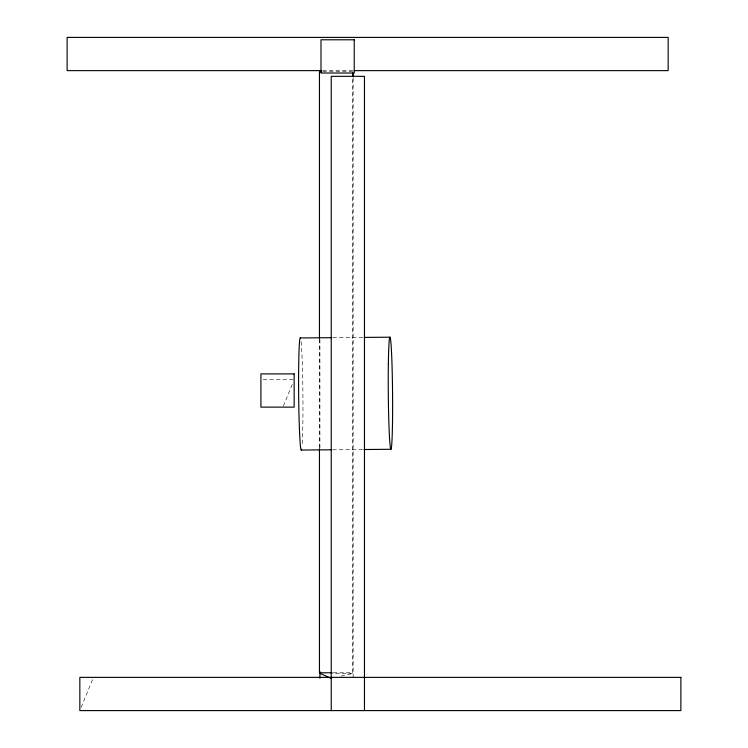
<?xml version="1.0" encoding="UTF-8"?>
<svg xmlns="http://www.w3.org/2000/svg" width="748" height="748" viewBox="0 0 748 748"><rect width="100%" height="100%" fill="white"/><g stroke="black" fill="none" stroke-linecap="round" stroke-linejoin="round"><path stroke-width="0.56" stroke-dasharray="3.74 2.81" d="M81.158 707.384L92.986 678.445M283.389 406.071L292.861 382.901M340.995 676.117L353.149 673.359L332.523 673.359M332.841 337.675L363.219 337.413M332.636 449.782L363.014 449.529M322.706 70.63L353.056 70.63M322.902 71.743L352.691 71.743M263.212 379.741L293.001 379.741M333.215 672.779L352.691 672.779L352.691 77.577M353.149 78.166L353.149 677.37M319.92 339.583L319.92 448.435M319.461 339.003L319.461 447.538M301.098 341.686A56.072 2.132 89.5 0 1 302.912 393.99A56.072 2.132 89.5 0 1 301.996 446.313"/><path stroke-width="1.12" d="M300.247 337.956L331.785 337.685M364.276 337.404L389.998 337.189M301.201 450.053L331.579 449.791M364.07 449.52L390.952 449.286M321.546 70.63L67.124 70.63L67.124 37.4L668.16 37.4L668.16 70.63L354.225 70.63M321.752 71.743L319.461 71.743L319.461 339.003M332.065 672.779L319.461 672.779L319.461 448.707M319.92 673.359L331.233 678.324M364.463 710.6L364.463 76.333L331.233 76.333L331.233 710.6M353.149 73.491L353.149 76.997M352.691 72.911L352.691 76.418M319.92 671.526L319.92 678.324M301.612 449.239A56.072 2.132 89.5 0 1 298.658 395.393A56.072 2.132 89.5 0 1 300.565 338.358M354.234 39.784L321.004 39.784L321.004 73.014L354.234 73.014L354.234 39.784M294.151 373.897L260.921 373.897L260.921 407.127L294.151 407.127L294.151 373.897M680.876 677.37L79.84 677.37L79.84 710.6L680.876 710.6L680.876 677.37M388.352 364.033A56.072 2.132 89.5 0 0 390.849 449.286A56.072 2.132 89.5 0 0 392.064 366.389A56.072 2.132 89.5 0 0 388.352 364.033"/></g></svg>
